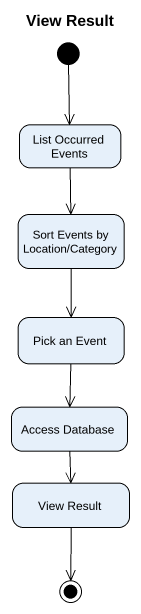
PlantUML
@startuml
title View Result
hide empty description
state "List Occurred Events" as List_Occurred_Events
state "Sort Events by Location/Category" as Sort_Events_by_Location
state "Pick an Event" as Pick_an_Event
state "Access Database" as Access_Database
state "View Result" as View_Result
[*] --> List_Occurred_Events
List_Occurred_Events --> Sort_Events_by_Location
Sort_Events_by_Location --> Pick_an_Event
Pick_an_Event --> Access_Database
Access_Database --> View_Result
View_Result --> [*]
@enduml
